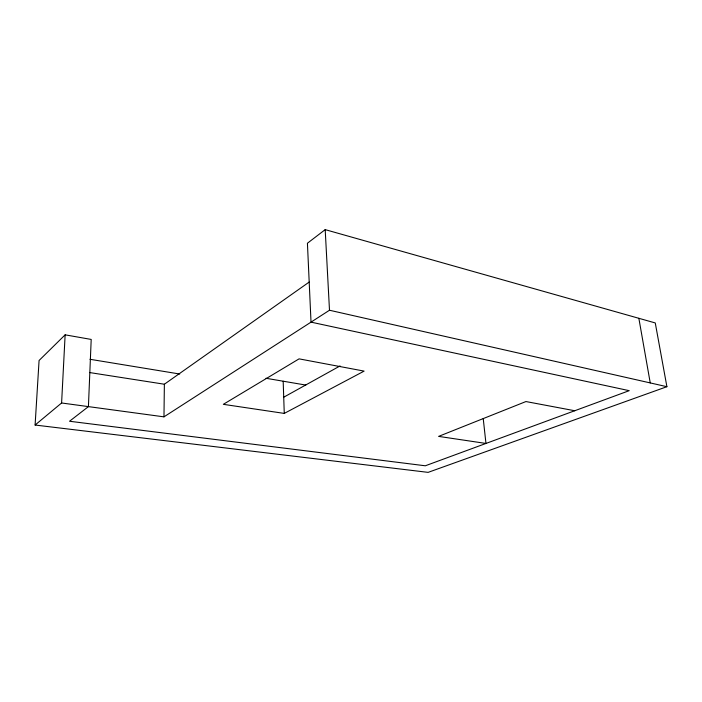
<?xml version="1.0" encoding="UTF-8"?>
<svg xmlns="http://www.w3.org/2000/svg" width="702" height="702" viewBox="0 0 702 702"><rect width="100%" height="100%" fill="white"/><g stroke="black" fill="none" stroke-linecap="round" stroke-linejoin="round"><path stroke-width="1.05" d="M35.1 425.035L428.115 472.367L666.9 386.697L655.264 322.938L325.193 229.633L307.423 243.234L311.021 322.139L629.22 390.672L425.324 465.786L69.524 421.253L88.417 406.616L91.199 339.435L65.137 334.836L39.075 360.495L35.1 425.035L61.6 402.983L163.97 416.848L164.373 384.222L309.196 282.055M61.6 402.983L65.137 334.836M163.97 416.848L329.492 310.24L666.9 386.697M283.722 397.209L340.049 365.935M284.266 413.408L364.136 371.104L299.078 358.862L223.324 404.326L284.266 413.408L283.178 381.212M89.83 372.587L164.373 384.222M89.961 359.284L179.712 374.017M265.979 378.273L305.774 385.065M574.745 410.74L525.938 401.553L438.61 436.39L485.959 443.445L483.23 418.567M638.855 318.304L650.245 382.923M325.193 229.633L329.492 310.24"/></g></svg>
